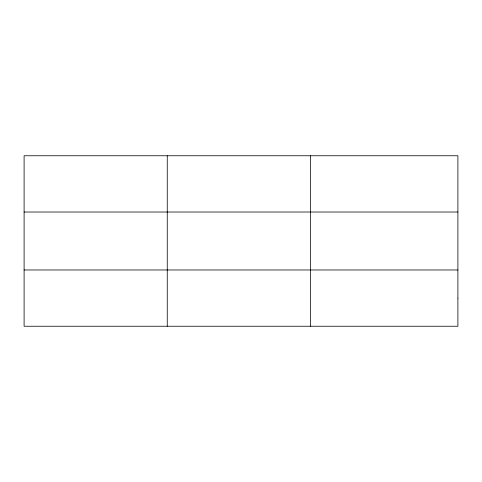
<?xml version="1.0" encoding="UTF-8"?>
<svg xmlns="http://www.w3.org/2000/svg" width="482" height="482" viewBox="0 0 482 482"><rect width="100%" height="100%" fill="white"/><g stroke="black" fill="none" stroke-linecap="round" stroke-linejoin="round"><path stroke-width="0.72" d="M167.254 326.242L167.254 155.758M310.408 326.242L310.408 155.758M24.1 212.02L457.9 212.02M24.1 269.98L457.9 269.98M457.9 298.111L457.9 326.242L24.1 326.242L24.1 155.758L457.9 155.758L457.9 298.111"/></g></svg>
